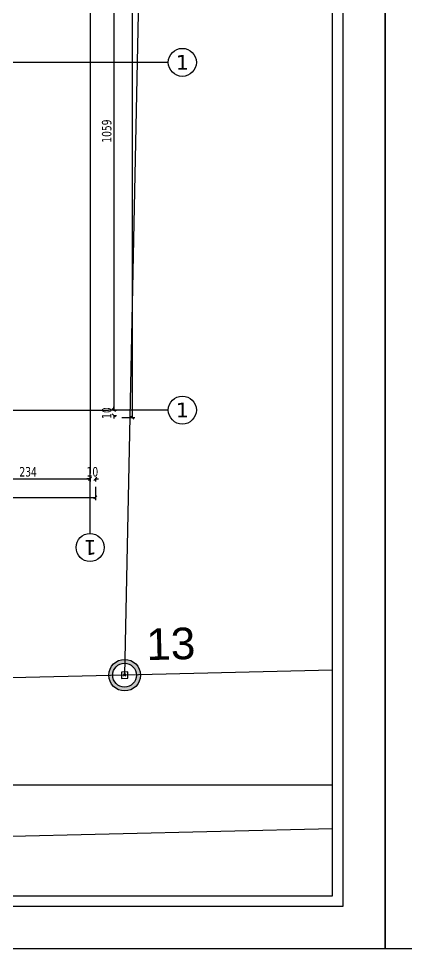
# Model space of a CAD drawing. Header units: millimetres. Extents: x 43168.9 to 43194.6, y -25545.1 to -25543.4.
# Drawn here: x 43169.9568 to 43170.1039, y -25544.97 to -25544.6173 of the extents above; entities that cross this region are included whole.
import ezdxf
from ezdxf.enums import TextEntityAlignment as Align

# ---------------------------------------------------------------- set-up
doc = ezdxf.new("R2010")
doc.units = ezdxf.units.MM
doc.header["$LTSCALE"] = 200
doc.linetypes.add('DASHDOT2', pattern=[0.5, 0.25, -0.125, 0, -0.125])
for name, color, linetype in [('aks_sgh', 5, 'DASHDOT2'), ('arsasiniri_sgh', 10, 'Continuous'), ('gor-2_sgh', 161, 'Continuous'), ('olcuaks_sgh', 41, 'Continuous'), ('pafta_sgh', 11, 'Continuous'), ('sembol_sgh', 8, 'Continuous')]:
    doc.layers.add(name, color=color, linetype=linetype)
doc.styles.add('1-200', font='arial.ttf', dxfattribs={"height": 60})
doc.styles.add('dim', font='VERDANA.TTF', dxfattribs={"width": 0.7})
doc.styles.add('text1', font='VERDANA.TTF')

msp = doc.modelspace()

# ---------------------------------------------------------------- hatches: boundary and pattern name
h = msp.add_hatch(color=256)
edge = h.paths.add_edge_path()
edge.add_arc((43169.99697, -25544.86636), 0.006, 0, 360)
edge = h.paths.add_edge_path(flags=16)
edge.add_arc((43169.99697, -25544.86636), 0.0045, 0, 360)

# ---------------------------------------------------------------- linework, layer by layer
for p, q in [((43170.01356, -25544.63392), (43169.99088, -25544.63392)), ((43170.01356, -25544.76581), (43169.99088, -25544.76581)), ((43169.98388, -25544.8126), (43169.98388, -25544.78992))]:
    msp.add_line(p, q)
at = {"color": 0, "linetype": 'ByBlock', "lineweight": -2}
for p, q in [((43169.99228, -25544.76521), (43169.99348, -25544.76641)), ((43169.99228, -25544.76521), (43169.99348, -25544.76641)), ((43169.99348, -25544.76841), (43169.99228, -25544.76721)), ((43169.99928, -25544.76807), (43170.00048, -25544.76927)), ((43169.98328, -25544.79252), (43169.98448, -25544.79132)), ((43169.98328, -25544.79252), (43169.98448, -25544.79132)), ((43169.98648, -25544.79132), (43169.98528, -25544.79252)), ((43169.98528, -25544.79952), (43169.98648, -25544.79832)), ((43169.99814, -25544.86513), (43169.99574, -25544.86519)), ((43169.99574, -25544.86519), (43169.99579, -25544.86759)), ((43169.9974, -25544.86677), (43169.99653, -25544.86595)), ((43169.99738, -25544.86593), (43169.99655, -25544.86679)), ((43169.99819, -25544.86753), (43169.99814, -25544.86513)), ((43169.99579, -25544.86759), (43169.99819, -25544.86753))]:
    msp.add_line(p, q, dxfattribs=at)
at = {"linetype": 'Continuous'}
for centre in [(43170.01888, -25544.63392), (43170.01888, -25544.76581), (43169.98388, -25544.81792)]:
    msp.add_circle(centre, 0.00532, dxfattribs=at)
at = {"color": 0, "linetype": 'Continuous', "lineweight": -2}
for radius in [0.006, 0.0045]:
    msp.add_circle((43169.99697, -25544.86636), radius, dxfattribs=at)
at = {"layer": 'aks_sgh'}
for p, q in [((43169.98388, -25543.74092), (43169.98388, -25544.78992)), ((43169.99088, -25544.63392), (43169.01488, -25544.63392)), ((43169.937, -25544.76581), (43169.99088, -25544.76581))]:
    msp.add_line(p, q, dxfattribs=at)
at = {"layer": 'arsasiniri_sgh', "color": 14}
for p, q in [((43170.00855, -25544.29934), (43169.99697, -25544.86636)), ((43170.07588, -25544.86447), (43169.99697, -25544.86636)), ((43169.99697, -25544.86636), (43169.004, -25544.89))]:
    msp.add_line(p, q, dxfattribs=at)
at = {"layer": 'gor-2_sgh'}
msp.add_line((43168.98613, -25544.95044), (43170.07588, -25544.9245), dxfattribs=at)
at = {"layer": 'olcuaks_sgh'}
for p, q in [((43169.99988, -25543.83767), (43169.99988, -25544.76892)), ((43169.99288, -25544.55367), (43169.99288, -25544.76606)), ((43169.99288, -25544.76581), (43169.99288, -25544.76461)), ((43169.99288, -25544.76581), (43169.99388, -25544.76581)), ((43169.99288, -25544.76581), (43169.99388, -25544.76581)), ((43169.99288, -25544.76781), (43169.99388, -25544.76781)), ((43169.99288, -25544.76781), (43169.99288, -25544.76901)), ((43169.99588, -25544.76867), (43170.00088, -25544.76867)), ((43169.93675, -25544.79192), (43169.98413, -25544.79192)), ((43169.98388, -25544.79192), (43169.98268, -25544.79192)), ((43169.98388, -25544.79192), (43169.98388, -25544.79292)), ((43169.98388, -25544.79192), (43169.98388, -25544.79292)), ((43169.98588, -25544.79192), (43169.98588, -25544.79292)), ((43169.98588, -25544.79192), (43169.98708, -25544.79192)), ((43169.98588, -25544.79492), (43169.98588, -25544.79992)), ((43169.03375, -25544.79892), (43169.98613, -25544.79892))]:
    msp.add_line(p, q, dxfattribs=at)
at = {"layer": 'pafta_sgh'}
for p, q in [((43170.09588, -25544.97), (43170.09588, -25543.51)), ((43170.09588, -25543.51), (43170.09588, -25544.97)), ((43170.07988, -25544.954), (43170.07988, -25543.526)), ((43170.07588, -25544.95), (43170.07588, -25543.53)), ((43168.93588, -25544.908), (43170.07588, -25544.908)), ((43168.93588, -25544.95), (43170.07588, -25544.95)), ((43168.93188, -25544.954), (43170.07988, -25544.954)), ((43168.91588, -25544.97), (43170.09588, -25544.97)), ((43170.09588, -25544.97), (43171.27588, -25544.97))]:
    msp.add_line(p, q, dxfattribs=at)

# ---------------------------------------------------------------- texts
at = {"linetype": 'Continuous', "style": 'text1'}
for p in [(43170.01888, -25544.63392), (43170.01888, -25544.76581)]:
    msp.add_attdef('1', text='', height=0.0056, dxfattribs=at).set_placement(p, align=Align.MIDDLE)
msp.add_attdef('1', text='', height=0.0056, rotation=180, dxfattribs=at).set_placement((43169.98388, -25544.81792), align=Align.MIDDLE)
at = {"layer": 'olcuaks_sgh', "color": 2, "style": 'dim', "width": 0.7}
for s, p in [('1059', (43169.99197, -25544.66439)), ('10', (43169.99197, -25544.76914))]:
    msp.add_text(s, height=0.0036, rotation=90, dxfattribs=at).set_placement(p)
for s, p in [('234', (43169.95708, -25544.79101)), ('10', (43169.98255, -25544.79101))]:
    msp.add_text(s, height=0.0036, dxfattribs=at).set_placement(p)
at = {"layer": 'sembol_sgh', "color": 1, "ltscale": 50, "style": '1-200'}
msp.add_text('13', height=0.012, rotation=1.3638, dxfattribs=at).set_placement((43170.0053, -25544.86066))

doc.saveas('drawing.dxf')
